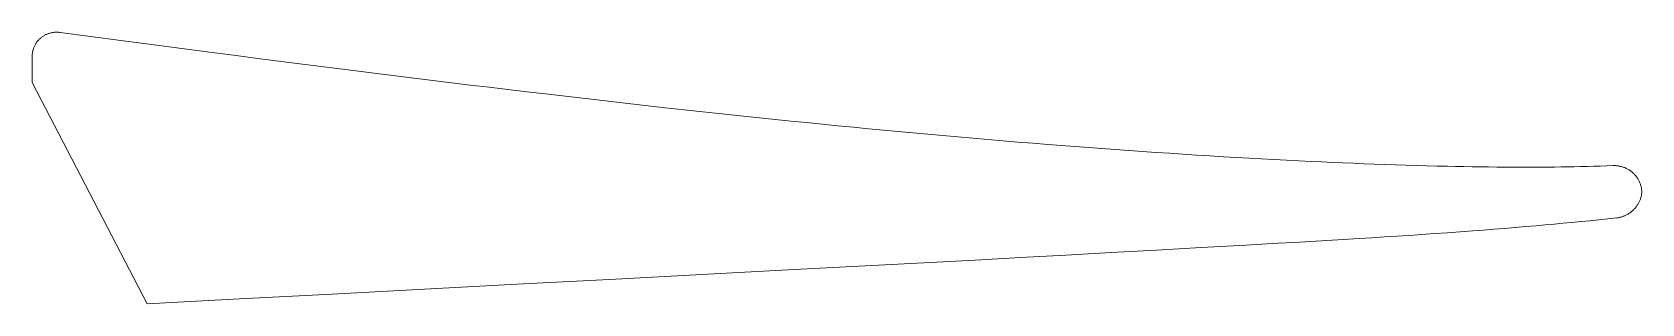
# Model space of a CAD drawing. Header units: millimetres. Extents: x 191.2 to 238.8, y 162.5 to 170.5.
import ezdxf

# ---------------------------------------------------------------- set-up
doc = ezdxf.new("R2010")
doc.units = ezdxf.units.MM
doc.layers.add('Geometries', color=7, linetype='Continuous')

msp = doc.modelspace()

# ---------------------------------------------------------------- linework, layer by layer
at = {"layer": 'Geometries', "linetype": 'Continuous', "lineweight": 13}
for p, q in [((191.191, 169.814), (191.191, 169.028)), ((191.191, 169.028), (194.594, 162.486))]:
    msp.add_line(p, q, dxfattribs=at)
at = {"layer": 'Geometries', "linetype": 'Continuous', "lineweight": 13, "flags": 128}
for points in [[(191.191, 169.814), (191.191, 169.834), (191.192, 169.853), (191.194, 169.873), (191.196, 169.893), (191.199, 169.913), (191.202, 169.933), (191.206, 169.951), (191.21, 169.97), (191.215, 169.988), (191.22, 170.006), (191.226, 170.024), (191.233, 170.044), (191.24, 170.063), (191.248, 170.083), (191.257, 170.102), (191.266, 170.121), (191.276, 170.14), (191.287, 170.158), (191.297, 170.176), (191.309, 170.194), (191.321, 170.211), (191.333, 170.228), (191.346, 170.245), (191.36, 170.261), (191.373, 170.277), (191.388, 170.292), (191.402, 170.307), (191.418, 170.322), (191.435, 170.337), (191.452, 170.351), (191.469, 170.365), (191.487, 170.378), (191.505, 170.39), (191.523, 170.402), (191.541, 170.412), (191.559, 170.423), (191.578, 170.432), (191.596, 170.442), (191.616, 170.45), (191.635, 170.459), (191.655, 170.466), (191.675, 170.474), (191.696, 170.48), (191.718, 170.487), (191.739, 170.492), (191.761, 170.497), (191.782, 170.501), (191.804, 170.505), (191.826, 170.508), (191.848, 170.511), (191.87, 170.512), (191.892, 170.514), (191.914, 170.514), (191.935, 170.514), (191.956, 170.513), (191.977, 170.512), (191.997, 170.51), (192.018, 170.508)], [(192.018, 170.508), (192.918, 170.388), (193.818, 170.268), (194.718, 170.149), (195.618, 170.031), (196.518, 169.913), (197.225, 169.822), (197.932, 169.73), (198.64, 169.64), (199.347, 169.549), (200.055, 169.46), (200.763, 169.371), (201.47, 169.282), (202.178, 169.194), (202.886, 169.107), (203.594, 169.021), (204.15, 168.953), (204.707, 168.886), (205.263, 168.819), (205.82, 168.753), (206.376, 168.688), (206.966, 168.619), (207.557, 168.55), (208.147, 168.483), (208.738, 168.416), (209.329, 168.349), (209.919, 168.283), (210.476, 168.222), (211.033, 168.162), (211.591, 168.102), (212.148, 168.043), (212.705, 167.984), (213.17, 167.936), (213.634, 167.888), (214.099, 167.841), (214.564, 167.795), (215.028, 167.749), (215.493, 167.704), (215.932, 167.661), (216.37, 167.62), (216.808, 167.579), (217.247, 167.538), (217.685, 167.498), (218.129, 167.458), (218.573, 167.419), (219.017, 167.38), (219.462, 167.342), (219.906, 167.305), (220.35, 167.268), (220.794, 167.232), (221.239, 167.196), (221.638, 167.165), (222.037, 167.134), (222.436, 167.104), (222.835, 167.075), (223.234, 167.046), (223.634, 167.017), (224.033, 166.989), (224.432, 166.962), (224.832, 166.936), (225.231, 166.91), (225.631, 166.884), (226.03, 166.859), (226.43, 166.835), (226.829, 166.812), (227.196, 166.791), (227.562, 166.771), (227.928, 166.751), (228.295, 166.732), (228.661, 166.713), (229.028, 166.696), (229.341, 166.681), (229.655, 166.667), (229.968, 166.653), (230.282, 166.64), (230.595, 166.628), (230.903, 166.616), (231.211, 166.605), (231.519, 166.595), (231.827, 166.585), (232.136, 166.575), (232.444, 166.567), (232.752, 166.559), (233.06, 166.551), (233.302, 166.546), (233.544, 166.541), (233.786, 166.537), (234.029, 166.534), (234.275, 166.53), (234.522, 166.528), (234.768, 166.526), (235.015, 166.525), (235.262, 166.524), (235.504, 166.524), (235.746, 166.525), (235.988, 166.527), (236.23, 166.529), (236.424, 166.531), (236.618, 166.534), (236.811, 166.538), (237.005, 166.542), (237.199, 166.546), (237.389, 166.551), (237.579, 166.557), (237.769, 166.563), (237.959, 166.569)], [(237.959, 166.569), (237.984, 166.57), (238.009, 166.57), (238.034, 166.569), (238.059, 166.567), (238.084, 166.564), (238.108, 166.561), (238.133, 166.557), (238.157, 166.553), (238.181, 166.547), (238.205, 166.541), (238.229, 166.535), (238.253, 166.527), (238.277, 166.519), (238.3, 166.51), (238.323, 166.5), (238.346, 166.49), (238.369, 166.479), (238.391, 166.468), (238.413, 166.455), (238.434, 166.442), (238.455, 166.429), (238.476, 166.415), (238.496, 166.4), (238.514, 166.386), (238.531, 166.371), (238.548, 166.356), (238.565, 166.34), (238.581, 166.324), (238.597, 166.308), (238.614, 166.289), (238.63, 166.27), (238.645, 166.25), (238.66, 166.23), (238.674, 166.209), (238.688, 166.188), (238.701, 166.167), (238.712, 166.147), (238.723, 166.127), (238.733, 166.106), (238.743, 166.085), (238.752, 166.064), (238.76, 166.043), (238.768, 166.021), (238.775, 165.999), (238.781, 165.977), (238.787, 165.955), (238.792, 165.933), (238.797, 165.91), (238.801, 165.889), (238.804, 165.868), (238.806, 165.846), (238.808, 165.825), (238.809, 165.803)], [(238.809, 165.803), (238.808, 165.78), (238.807, 165.757), (238.804, 165.735), (238.801, 165.712), (238.797, 165.69), (238.793, 165.668), (238.788, 165.646), (238.782, 165.625), (238.775, 165.603), (238.768, 165.582), (238.76, 165.56), (238.752, 165.539), (238.743, 165.518), (238.733, 165.498), (238.723, 165.477), (238.712, 165.457), (238.701, 165.437), (238.689, 165.418), (238.676, 165.399), (238.663, 165.38), (238.65, 165.361), (238.636, 165.343), (238.621, 165.325), (238.605, 165.306), (238.588, 165.288), (238.57, 165.269), (238.552, 165.252), (238.534, 165.234), (238.516, 165.219), (238.499, 165.205), (238.481, 165.19), (238.462, 165.177), (238.443, 165.163), (238.424, 165.151), (238.405, 165.138), (238.383, 165.126), (238.361, 165.113), (238.338, 165.102), (238.315, 165.091), (238.292, 165.081), (238.273, 165.073), (238.253, 165.066), (238.233, 165.059), (238.213, 165.053), (238.193, 165.047), (238.173, 165.042), (238.153, 165.037), (238.134, 165.033), (238.114, 165.03), (238.095, 165.027), (238.075, 165.025)], [(238.075, 165.025), (237.808, 164.997), (237.54, 164.969), (237.273, 164.943), (237.006, 164.916), (236.738, 164.891), (236.476, 164.866), (236.213, 164.842), (235.95, 164.818), (235.687, 164.795), (235.374, 164.768), (235.061, 164.742), (234.748, 164.716), (234.435, 164.691), (234.122, 164.667), (233.809, 164.643), (233.433, 164.615), (233.057, 164.587), (232.681, 164.561), (232.305, 164.535), (231.929, 164.509), (231.559, 164.485), (231.19, 164.461), (230.82, 164.438), (230.451, 164.415), (229.971, 164.386), (229.491, 164.357), (229.011, 164.329), (228.531, 164.301), (228.051, 164.273), (227.571, 164.246), (227.09, 164.219), (225.77, 164.145), (224.45, 164.072), (223.11, 163.998), (221.771, 163.925), (220.431, 163.852), (219.091, 163.78), (217.752, 163.709), (216.412, 163.637), (215.073, 163.566), (213.733, 163.495), (210.999, 163.351), (208.265, 163.207), (205.53, 163.063), (202.796, 162.919), (200.062, 162.775), (197.328, 162.63), (194.594, 162.486)]]:
    msp.add_lwpolyline(points, dxfattribs=at)

doc.saveas('drawing.dxf')
